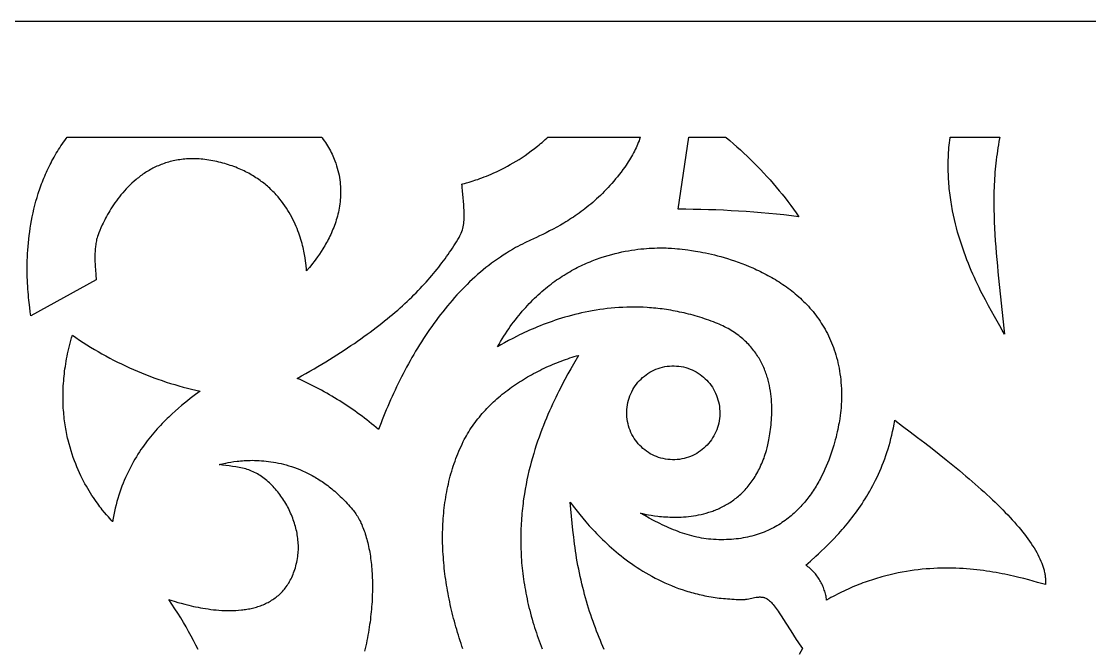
# Model space of a CAD drawing. Extents: x 1226 to 2426, y 1346 to 1566.
# Drawn here: x 2084.9 to 2269.7, y 1457.1 to 1565.5 of the extents above; entities that cross this region are included whole.
import ezdxf

# ---------------------------------------------------------------- set-up
doc = ezdxf.new("R2010")
doc.units = 0
doc.header["$MEASUREMENT"] = 0
doc.layers.add('LAYER_1', color=18, linetype='CONTINUOUS')

msp = doc.modelspace()

# ---------------------------------------------------------------- linework, layer by layer
at = {"layer": 'LAYER_1'}
for points in [[(1226.2, 1345.54), (2426.2, 1345.54), (2426.2, 1565.54), (1226.2, 1565.54)], [(2136.92, 1545.38), (2137.12, 1545.11), (2137.31, 1544.84), (2137.49, 1544.57), (2137.68, 1544.3), (2137.85, 1544.02), (2138.02, 1543.74), (2138.18, 1543.46), (2138.34, 1543.17), (2138.49, 1542.88), (2138.63, 1542.59), (2138.77, 1542.3), (2138.9, 1542), (2139.02, 1541.7), (2139.14, 1541.4), (2139.29, 1540.99), (2139.42, 1540.57), (2139.54, 1540.16), (2139.65, 1539.75), (2139.75, 1539.35), (2139.84, 1538.94), (2139.91, 1538.54), (2139.97, 1538.15), (2140.02, 1537.75), (2140.06, 1537.36), (2140.09, 1536.97), (2140.11, 1536.58), (2140.12, 1536.2), (2140.12, 1535.82), (2140.11, 1535.44), (2140.09, 1535.07), (2140.06, 1534.7), (2140.03, 1534.33), (2139.98, 1533.97), (2139.93, 1533.61), (2139.87, 1533.25), (2139.8, 1532.9), (2139.73, 1532.55), (2139.65, 1532.21), (2139.56, 1531.87), (2139.47, 1531.53), (2139.37, 1531.2), (2139.26, 1530.87), (2139.15, 1530.54), (2139.04, 1530.22), (2138.92, 1529.91), (2138.79, 1529.6), (2138.66, 1529.29), (2138.53, 1528.99), (2138.4, 1528.69), (2138.26, 1528.4), (2138.11, 1528.11), (2137.97, 1527.82), (2137.82, 1527.55), (2137.67, 1527.27), (2137.52, 1527), (2137.37, 1526.74), (2137.22, 1526.48), (2137.06, 1526.23), (2136.75, 1525.74), (2136.44, 1525.27), (2136.13, 1524.83), (2135.83, 1524.41), (2135.53, 1524.01), (2135.24, 1523.64), (2134.97, 1523.29), (2134.71, 1522.96), (2134.24, 1522.39), (2134.21, 1522.7), (2134.15, 1523.3), (2134.11, 1523.7), (2134.05, 1524.15), (2133.97, 1524.66), (2133.88, 1525.21), (2133.82, 1525.51), (2133.76, 1525.81), (2133.69, 1526.13), (2133.61, 1526.45), (2133.53, 1526.79), (2133.44, 1527.13), (2133.34, 1527.48), (2133.24, 1527.83), (2133.12, 1528.2), (2133, 1528.57), (2132.87, 1528.94), (2132.73, 1529.32), (2132.58, 1529.7), (2132.42, 1530.09), (2132.25, 1530.48), (2132.07, 1530.87), (2131.87, 1531.27), (2131.67, 1531.66), (2131.46, 1532.06), (2131.23, 1532.46), (2130.99, 1532.85), (2130.74, 1533.25), (2130.47, 1533.64), (2130.2, 1534.03), (2129.9, 1534.42), (2129.6, 1534.81), (2129.28, 1535.19), (2129.11, 1535.38), (2128.94, 1535.57), (2128.77, 1535.75), (2128.59, 1535.94), (2128.41, 1536.12), (2128.23, 1536.31), (2128.04, 1536.49), (2127.85, 1536.67), (2127.65, 1536.84), (2127.45, 1537.02), (2127.25, 1537.19), (2127.04, 1537.37), (2126.83, 1537.54), (2126.61, 1537.71), (2126.39, 1537.87), (2126.17, 1538.04), (2125.94, 1538.2), (2125.71, 1538.36), (2125.47, 1538.51), (2125.23, 1538.67), (2124.98, 1538.82), (2124.73, 1538.97), (2124.47, 1539.12), (2124.21, 1539.26), (2123.95, 1539.4), (2123.68, 1539.54), (2123.4, 1539.67), (2123.12, 1539.81), (2122.84, 1539.93), (2122.55, 1540.06), (2122.26, 1540.18), (2121.96, 1540.3), (2121.65, 1540.42), (2121.35, 1540.53), (2121.03, 1540.64), (2120.71, 1540.74), (2120.39, 1540.85), (2120.06, 1540.94), (2119.73, 1541.04), (2119.39, 1541.13), (2119.04, 1541.21), (2118.69, 1541.29), (2118.34, 1541.37), (2117.99, 1541.44), (2117.64, 1541.5), (2117.3, 1541.56), (2116.96, 1541.61), (2116.62, 1541.65), (2116.29, 1541.69), (2115.96, 1541.72), (2115.63, 1541.74), (2115.31, 1541.76), (2114.99, 1541.77), (2114.68, 1541.78), (2114.36, 1541.78), (2114.06, 1541.77), (2113.75, 1541.76), (2113.45, 1541.74), (2113.15, 1541.72), (2112.86, 1541.69), (2112.56, 1541.66), (2112.28, 1541.62), (2111.99, 1541.57), (2111.71, 1541.53), (2111.43, 1541.47), (2111.16, 1541.41), (2110.88, 1541.35), (2110.62, 1541.28), (2110.35, 1541.21), (2110.09, 1541.13), (2109.83, 1541.05), (2109.57, 1540.96), (2109.32, 1540.87), (2109.07, 1540.78), (2108.83, 1540.68), (2108.58, 1540.58), (2108.34, 1540.48), (2108.11, 1540.37), (2107.87, 1540.25), (2107.64, 1540.14), (2107.42, 1540.02), (2107.19, 1539.9), (2106.97, 1539.77), (2106.75, 1539.64), (2106.54, 1539.51), (2106.33, 1539.38), (2106.12, 1539.24), (2105.91, 1539.1), (2105.71, 1538.96), (2105.51, 1538.81), (2105.31, 1538.66), (2105.12, 1538.51), (2104.93, 1538.36), (2104.74, 1538.21), (2104.37, 1537.9), (2104.01, 1537.58), (2103.67, 1537.25), (2103.33, 1536.92), (2103.01, 1536.58), (2102.7, 1536.24), (2102.4, 1535.9), (2102.11, 1535.55), (2101.83, 1535.2), (2101.56, 1534.85), (2101.31, 1534.51), (2101.06, 1534.16), (2100.82, 1533.81), (2100.6, 1533.47), (2100.38, 1533.13), (2100.17, 1532.79), (2099.98, 1532.46), (2099.79, 1532.14), (2099.61, 1531.82), (2099.45, 1531.5), (2099.29, 1531.2), (2099.14, 1530.9), (2099, 1530.62), (2098.87, 1530.34), (2098.64, 1529.83), (2098.44, 1529.36), (2098.27, 1528.95), (2098.14, 1528.6), (2098.05, 1528.33), (2097.98, 1528.13), (2097.95, 1528.01), (2097.9, 1527.79), (2097.85, 1527.57), (2097.81, 1527.35), (2097.77, 1527.13), (2097.73, 1526.91), (2097.7, 1526.69), (2097.68, 1526.47), (2097.66, 1526.24), (2097.64, 1526.02), (2097.63, 1525.79), (2097.61, 1525.35), (2097.6, 1524.89), (2097.6, 1524.44), (2097.61, 1523.99), (2097.63, 1523.54), (2097.66, 1523.08), (2097.68, 1522.63), (2097.75, 1521.73), (2097.81, 1520.83), (2086.53, 1514.6), (2086.42, 1515.31), (2086.31, 1516.08), (2086.21, 1516.91), (2086.16, 1517.35), (2086.12, 1517.8), (2086.08, 1518.27), (2086.04, 1518.75), (2086, 1519.24), (2085.97, 1519.75), (2085.94, 1520.26), (2085.92, 1520.79), (2085.9, 1521.33), (2085.89, 1521.88), (2085.88, 1522.44), (2085.88, 1523.01), (2085.89, 1523.59), (2085.9, 1524.18), (2085.92, 1524.78), (2085.95, 1525.38), (2085.99, 1525.99), (2086.04, 1526.61), (2086.09, 1527.24), (2086.15, 1527.87), (2086.23, 1528.51), (2086.31, 1529.15), (2086.41, 1529.8), (2086.51, 1530.45), (2086.63, 1531.11), (2086.76, 1531.76), (2086.9, 1532.43), (2087.05, 1533.09), (2087.22, 1533.76), (2087.39, 1534.42), (2087.59, 1535.09), (2087.79, 1535.76), (2087.9, 1536.1), (2088.02, 1536.43), (2088.13, 1536.77), (2088.25, 1537.1), (2088.37, 1537.44), (2088.5, 1537.77), (2088.63, 1538.11), (2088.77, 1538.44), (2088.91, 1538.77), (2089.05, 1539.11), (2089.2, 1539.44), (2089.35, 1539.77), (2089.51, 1540.1), (2089.67, 1540.43), (2089.83, 1540.76), (2090, 1541.09), (2090.17, 1541.42), (2090.35, 1541.75), (2090.53, 1542.07), (2090.72, 1542.4), (2090.91, 1542.72), (2091.11, 1543.04), (2091.31, 1543.37), (2091.51, 1543.69), (2091.72, 1544.01), (2091.94, 1544.32), (2092.16, 1544.64), (2092.38, 1544.96), (2092.61, 1545.27), (2092.81, 1545.54), (2136.79, 1545.54)], [(2191.97, 1545.45), (2191.86, 1545.16), (2191.75, 1544.87), (2191.63, 1544.57), (2191.51, 1544.27), (2191.38, 1543.98), (2191.24, 1543.68), (2191.1, 1543.38), (2190.95, 1543.08), (2190.79, 1542.78), (2190.63, 1542.48), (2190.46, 1542.18), (2190.28, 1541.87), (2190.1, 1541.57), (2189.9, 1541.26), (2189.71, 1540.96), (2189.5, 1540.65), (2189.29, 1540.35), (2188.97, 1539.92), (2188.66, 1539.49), (2188.34, 1539.08), (2188.02, 1538.68), (2187.7, 1538.28), (2187.38, 1537.9), (2187.05, 1537.52), (2186.73, 1537.16), (2186.4, 1536.8), (2186.07, 1536.45), (2185.74, 1536.11), (2185.41, 1535.78), (2185.07, 1535.45), (2184.74, 1535.14), (2184.41, 1534.83), (2184.07, 1534.53), (2183.74, 1534.24), (2183.4, 1533.95), (2183.07, 1533.68), (2182.73, 1533.41), (2182.4, 1533.14), (2182.06, 1532.89), (2181.73, 1532.64), (2181.39, 1532.39), (2181.06, 1532.16), (2180.73, 1531.93), (2180.4, 1531.7), (2180.07, 1531.49), (2179.74, 1531.27), (2179.42, 1531.07), (2179.09, 1530.87), (2178.77, 1530.67), (2178.14, 1530.3), (2177.51, 1529.94), (2176.89, 1529.61), (2176.29, 1529.29), (2175.69, 1528.99), (2175.12, 1528.7), (2174.55, 1528.43), (2174.01, 1528.17), (2172.97, 1527.68), (2172.02, 1527.24), (2171.58, 1527.02), (2171.16, 1526.82), (2170.76, 1526.61), (2170.39, 1526.42), (2169.86, 1526.11), (2169.32, 1525.79), (2168.8, 1525.47), (2168.27, 1525.13), (2167.76, 1524.79), (2167.25, 1524.44), (2166.74, 1524.08), (2166.24, 1523.71), (2165.75, 1523.33), (2165.26, 1522.95), (2164.78, 1522.55), (2164.3, 1522.15), (2163.83, 1521.74), (2163.36, 1521.33), (2162.9, 1520.9), (2162.44, 1520.47), (2161.99, 1520.04), (2161.55, 1519.59), (2161.11, 1519.14), (2160.68, 1518.69), (2160.25, 1518.22), (2159.83, 1517.76), (2159.41, 1517.28), (2158.99, 1516.8), (2158.59, 1516.32), (2158.19, 1515.83), (2157.79, 1515.33), (2157.4, 1514.83), (2157.01, 1514.32), (2156.63, 1513.81), (2156.25, 1513.3), (2155.88, 1512.78), (2155.52, 1512.26), (2155.16, 1511.73), (2154.8, 1511.2), (2154.45, 1510.67), (2154.11, 1510.13), (2153.77, 1509.59), (2153.43, 1509.04), (2153.1, 1508.5), (2152.78, 1507.95), (2152.46, 1507.4), (2152.15, 1506.84), (2151.84, 1506.29), (2151.53, 1505.73), (2151.23, 1505.17), (2150.94, 1504.6), (2150.65, 1504.04), (2150.36, 1503.48), (2150.08, 1502.91), (2149.81, 1502.34), (2149.54, 1501.78), (2149.27, 1501.21), (2149.01, 1500.64), (2148.76, 1500.07), (2148.51, 1499.5), (2148.26, 1498.93), (2148.02, 1498.37), (2147.79, 1497.8), (2147.55, 1497.23), (2147.33, 1496.66), (2147.11, 1496.1), (2146.89, 1495.53), (2146.68, 1494.97), (2146.28, 1495.3), (2145.88, 1495.64), (2145.47, 1495.96), (2145.07, 1496.29), (2144.66, 1496.61), (2144.24, 1496.93), (2143.83, 1497.24), (2143.41, 1497.55), (2142.99, 1497.85), (2142.56, 1498.16), (2142.14, 1498.46), (2141.71, 1498.75), (2141.27, 1499.04), (2140.84, 1499.33), (2140.4, 1499.61), (2139.96, 1499.89), (2139.52, 1500.17), (2139.07, 1500.44), (2138.62, 1500.71), (2138.18, 1500.97), (2137.72, 1501.23), (2137.27, 1501.48), (2136.81, 1501.74), (2136.35, 1501.98), (2135.89, 1502.23), (2135.43, 1502.46), (2134.97, 1502.7), (2134.5, 1502.93), (2134.03, 1503.15), (2133.56, 1503.37), (2133.09, 1503.59), (2132.62, 1503.8), (2133.36, 1504.22), (2134.09, 1504.63), (2134.8, 1505.04), (2135.51, 1505.45), (2136.2, 1505.86), (2136.88, 1506.27), (2137.55, 1506.67), (2138.2, 1507.08), (2138.85, 1507.48), (2139.48, 1507.88), (2140.11, 1508.28), (2140.72, 1508.68), (2141.32, 1509.07), (2141.91, 1509.47), (2142.49, 1509.86), (2143.06, 1510.25), (2143.61, 1510.64), (2144.16, 1511.03), (2144.7, 1511.42), (2145.23, 1511.81), (2145.75, 1512.19), (2146.25, 1512.58), (2146.75, 1512.96), (2147.24, 1513.35), (2147.72, 1513.73), (2148.19, 1514.11), (2148.65, 1514.49), (2149.11, 1514.87), (2149.55, 1515.24), (2149.99, 1515.62), (2150.41, 1516), (2150.83, 1516.37), (2151.24, 1516.75), (2151.64, 1517.12), (2152.04, 1517.49), (2152.43, 1517.87), (2152.8, 1518.24), (2153.18, 1518.61), (2153.54, 1518.98), (2153.9, 1519.35), (2154.24, 1519.72), (2154.59, 1520.09), (2154.92, 1520.46), (2155.25, 1520.83), (2155.57, 1521.2), (2155.89, 1521.57), (2156.2, 1521.93), (2156.5, 1522.3), (2156.8, 1522.67), (2157.09, 1523.04), (2157.37, 1523.4), (2157.65, 1523.77), (2157.93, 1524.14), (2158.2, 1524.5), (2158.46, 1524.87), (2158.72, 1525.24), (2158.97, 1525.6), (2159.22, 1525.97), (2159.46, 1526.34), (2159.7, 1526.71), (2159.94, 1527.07), (2160.17, 1527.44), (2160.39, 1527.81), (2160.62, 1528.18), (2160.69, 1528.3), (2160.76, 1528.43), (2160.82, 1528.55), (2160.88, 1528.68), (2160.94, 1528.81), (2161, 1528.94), (2161.09, 1529.2), (2161.18, 1529.47), (2161.26, 1529.74), (2161.32, 1530.02), (2161.37, 1530.3), (2161.42, 1530.58), (2161.45, 1530.86), (2161.48, 1531.15), (2161.49, 1531.44), (2161.5, 1531.73), (2161.51, 1532.03), (2161.5, 1532.32), (2161.49, 1532.62), (2161.48, 1532.92), (2161.46, 1533.22), (2161.42, 1533.82), (2161.36, 1534.43), (2161.3, 1535.03), (2161.19, 1536.23), (2161.14, 1536.82), (2161.13, 1537.11), (2161.11, 1537.4), (2161.28, 1537.44), (2161.55, 1537.52), (2161.91, 1537.62), (2162.37, 1537.75), (2162.9, 1537.91), (2163.52, 1538.11), (2163.85, 1538.22), (2164.2, 1538.35), (2164.57, 1538.48), (2164.95, 1538.63), (2165.35, 1538.78), (2165.76, 1538.95), (2166.19, 1539.13), (2166.63, 1539.33), (2167.08, 1539.53), (2167.54, 1539.75), (2168.01, 1539.98), (2168.49, 1540.23), (2168.98, 1540.49), (2169.48, 1540.77), (2169.98, 1541.06), (2170.49, 1541.36), (2171.01, 1541.68), (2171.53, 1542.02), (2172.05, 1542.37), (2172.58, 1542.74), (2173.11, 1543.13), (2173.65, 1543.53), (2174.18, 1543.95), (2174.45, 1544.17), (2174.72, 1544.4), (2174.98, 1544.62), (2175.25, 1544.85), (2175.52, 1545.09), (2175.78, 1545.33), (2176, 1545.54), (2192, 1545.54)], [(2206.85, 1545.43), (2207.47, 1544.91), (2208.08, 1544.38), (2208.69, 1543.85), (2209.29, 1543.3), (2209.89, 1542.75), (2210.48, 1542.2), (2211.06, 1541.63), (2211.64, 1541.06), (2212.21, 1540.48), (2212.77, 1539.9), (2213.33, 1539.31), (2213.87, 1538.71), (2214.42, 1538.11), (2214.95, 1537.5), (2215.48, 1536.88), (2216, 1536.26), (2216.51, 1535.63), (2217.02, 1535), (2217.51, 1534.36), (2218, 1533.72), (2218.48, 1533.07), (2218.96, 1532.42), (2219.42, 1531.76), (2218.12, 1531.91), (2216.82, 1532.06), (2215.52, 1532.2), (2214.22, 1532.32), (2212.91, 1532.44), (2211.61, 1532.55), (2210.3, 1532.64), (2208.99, 1532.73), (2207.68, 1532.8), (2206.38, 1532.87), (2205.07, 1532.92), (2203.76, 1532.97), (2202.45, 1533), (2201.14, 1533.03), (2199.83, 1533.04), (2198.52, 1533.05), (2200.39, 1545.54), (2206.72, 1545.54)], [(2254.14, 1545.26), (2254.04, 1544.74), (2253.95, 1544.21), (2253.86, 1543.68), (2253.77, 1543.15), (2253.7, 1542.62), (2253.63, 1542.09), (2253.56, 1541.56), (2253.5, 1541.03), (2253.44, 1540.5), (2253.4, 1539.97), (2253.35, 1539.44), (2253.31, 1538.9), (2253.28, 1538.37), (2253.25, 1537.83), (2253.22, 1537.3), (2253.2, 1536.76), (2253.18, 1536.23), (2253.17, 1535.69), (2253.16, 1535.15), (2253.15, 1534.62), (2253.15, 1534.08), (2253.16, 1533.54), (2253.16, 1533), (2253.19, 1531.92), (2253.22, 1530.85), (2253.27, 1529.77), (2253.33, 1528.69), (2253.4, 1527.61), (2253.48, 1526.53), (2253.57, 1525.44), (2253.66, 1524.36), (2253.76, 1523.28), (2253.87, 1522.2), (2253.98, 1521.12), (2254.09, 1520.04), (2254.32, 1517.88), (2254.55, 1515.73), (2254.78, 1513.58), (2254.89, 1512.51), (2255, 1511.44), (2254.61, 1512.13), (2254.18, 1512.87), (2253.25, 1514.51), (2252.74, 1515.41), (2252.22, 1516.36), (2251.69, 1517.36), (2251.42, 1517.88), (2251.14, 1518.41), (2250.87, 1518.95), (2250.6, 1519.51), (2250.33, 1520.07), (2250.06, 1520.65), (2249.79, 1521.24), (2249.52, 1521.83), (2249.25, 1522.44), (2248.99, 1523.06), (2248.74, 1523.69), (2248.48, 1524.33), (2248.23, 1524.98), (2247.99, 1525.64), (2247.76, 1526.32), (2247.53, 1527), (2247.31, 1527.69), (2247.09, 1528.39), (2246.89, 1529.09), (2246.69, 1529.81), (2246.51, 1530.54), (2246.33, 1531.27), (2246.17, 1532.02), (2246.02, 1532.77), (2245.94, 1533.15), (2245.88, 1533.53), (2245.81, 1533.92), (2245.75, 1534.3), (2245.69, 1534.69), (2245.63, 1535.08), (2245.58, 1535.47), (2245.53, 1535.87), (2245.49, 1536.26), (2245.45, 1536.66), (2245.41, 1537.06), (2245.38, 1537.46), (2245.35, 1537.86), (2245.32, 1538.27), (2245.3, 1538.68), (2245.28, 1539.09), (2245.27, 1539.5), (2245.26, 1539.91), (2245.26, 1540.32), (2245.26, 1540.74), (2245.26, 1541.16), (2245.27, 1541.58), (2245.29, 1542), (2245.3, 1542.42), (2245.33, 1542.84), (2245.36, 1543.27), (2245.39, 1543.7), (2245.43, 1544.13), (2245.47, 1544.56), (2245.52, 1544.99), (2245.57, 1545.42), (2245.59, 1545.54), (2254.2, 1545.54)], [(2195.69, 1526.36), (2196.07, 1526.35), (2196.43, 1526.35), (2196.77, 1526.33), (2197.09, 1526.32), (2197.4, 1526.3), (2197.94, 1526.26), (2198.4, 1526.22), (2198.76, 1526.18), (2199.19, 1526.13), (2199.73, 1526.08), (2200.21, 1526.02), (2200.81, 1525.93), (2201.53, 1525.82), (2201.93, 1525.75), (2202.35, 1525.67), (2202.8, 1525.58), (2203.27, 1525.49), (2203.76, 1525.38), (2204.27, 1525.26), (2204.8, 1525.14), (2205.34, 1525), (2205.9, 1524.85), (2206.48, 1524.68), (2207.07, 1524.51), (2207.67, 1524.32), (2208.28, 1524.12), (2208.91, 1523.9), (2209.53, 1523.67), (2210.17, 1523.43), (2210.81, 1523.17), (2211.46, 1522.89), (2211.78, 1522.75), (2212.11, 1522.6), (2212.43, 1522.45), (2212.76, 1522.29), (2213.09, 1522.13), (2213.41, 1521.96), (2213.74, 1521.79), (2214.06, 1521.62), (2214.39, 1521.44), (2214.71, 1521.26), (2215.03, 1521.07), (2215.36, 1520.88), (2215.68, 1520.68), (2216, 1520.48), (2216.31, 1520.27), (2216.63, 1520.06), (2216.94, 1519.84), (2217.26, 1519.62), (2217.57, 1519.4), (2217.88, 1519.16), (2218.18, 1518.93), (2218.48, 1518.69), (2218.78, 1518.44), (2219.08, 1518.19), (2219.38, 1517.93), (2219.67, 1517.66), (2219.95, 1517.4), (2220.24, 1517.12), (2220.52, 1516.84), (2220.79, 1516.55), (2221.07, 1516.26), (2221.33, 1515.97), (2221.6, 1515.66), (2221.86, 1515.35), (2222.11, 1515.04), (2222.36, 1514.72), (2222.6, 1514.39), (2222.84, 1514.06), (2223.08, 1513.72), (2223.3, 1513.37), (2223.53, 1513.02), (2223.74, 1512.66), (2223.95, 1512.3), (2224.16, 1511.93), (2224.36, 1511.55), (2224.55, 1511.17), (2224.73, 1510.78), (2224.91, 1510.38), (2225.08, 1509.97), (2225.25, 1509.56), (2225.4, 1509.15), (2225.55, 1508.72), (2225.69, 1508.29), (2225.83, 1507.85), (2225.95, 1507.41), (2226.07, 1506.95), (2226.18, 1506.49), (2226.28, 1506.03), (2226.37, 1505.55), (2226.46, 1505.07), (2226.53, 1504.58), (2226.6, 1504.09), (2226.66, 1503.58), (2226.7, 1503.07), (2226.74, 1502.55), (2226.77, 1502.02), (2226.79, 1501.49), (2226.8, 1500.95), (2226.79, 1500.4), (2226.78, 1499.84), (2226.76, 1499.27), (2226.72, 1498.7), (2226.68, 1498.26), (2226.64, 1497.86), (2226.57, 1497.37), (2226.48, 1496.78), (2226.37, 1496.1), (2226.3, 1495.74), (2226.23, 1495.35), (2226.14, 1494.95), (2226.05, 1494.53), (2225.95, 1494.1), (2225.84, 1493.65), (2225.72, 1493.19), (2225.59, 1492.71), (2225.45, 1492.23), (2225.3, 1491.74), (2225.14, 1491.23), (2224.97, 1490.72), (2224.78, 1490.2), (2224.58, 1489.68), (2224.38, 1489.15), (2224.16, 1488.62), (2223.92, 1488.09), (2223.67, 1487.55), (2223.41, 1487.02), (2223.13, 1486.48), (2222.99, 1486.21), (2222.84, 1485.95), (2222.69, 1485.68), (2222.54, 1485.42), (2222.38, 1485.15), (2222.22, 1484.89), (2222.05, 1484.63), (2221.88, 1484.37), (2221.71, 1484.11), (2221.53, 1483.85), (2221.35, 1483.59), (2221.16, 1483.34), (2220.97, 1483.09), (2220.77, 1482.84), (2220.58, 1482.59), (2220.37, 1482.34), (2220.16, 1482.1), (2219.95, 1481.86), (2219.73, 1481.62), (2219.51, 1481.39), (2219.29, 1481.16), (2219.06, 1480.93), (2218.82, 1480.71), (2218.58, 1480.48), (2218.34, 1480.27), (2218.09, 1480.05), (2217.83, 1479.84), (2217.58, 1479.63), (2217.31, 1479.43), (2217.04, 1479.23), (2216.77, 1479.04), (2216.49, 1478.85), (2216.21, 1478.67), (2215.92, 1478.49), (2215.62, 1478.31), (2215.32, 1478.14), (2215.02, 1477.98), (2214.71, 1477.82), (2214.39, 1477.66), (2214.07, 1477.51), (2213.74, 1477.37), (2213.41, 1477.23), (2213.07, 1477.1), (2212.73, 1476.98), (2212.38, 1476.86), (2212.03, 1476.74), (2211.67, 1476.64), (2211.3, 1476.54), (2210.93, 1476.44), (2210.55, 1476.36), (2210.17, 1476.28), (2209.78, 1476.21), (2209.38, 1476.14), (2208.98, 1476.08), (2208.57, 1476.03), (2208.16, 1475.99), (2207.74, 1475.96), (2207.31, 1475.93), (2206.88, 1475.91), (2206.44, 1475.9), (2205.99, 1475.9), (2205.54, 1475.9), (2205.08, 1475.92), (2204.62, 1475.94), (2204.2, 1475.97), (2203.79, 1476.01), (2203.37, 1476.06), (2202.96, 1476.12), (2202.55, 1476.19), (2202.14, 1476.27), (2201.73, 1476.35), (2201.32, 1476.45), (2200.91, 1476.55), (2200.51, 1476.66), (2200.1, 1476.78), (2199.7, 1476.9), (2199.3, 1477.04), (2198.9, 1477.17), (2198.5, 1477.32), (2198.1, 1477.47), (2197.71, 1477.63), (2197.32, 1477.79), (2196.93, 1477.96), (2196.54, 1478.13), (2196.15, 1478.31), (2195.76, 1478.49), (2195.38, 1478.68), (2195, 1478.86), (2194.62, 1479.06), (2194.24, 1479.25), (2193.5, 1479.65), (2192.76, 1480.06), (2192.03, 1480.48), (2192.34, 1480.41), (2192.97, 1480.28), (2193.39, 1480.2), (2193.87, 1480.12), (2194.41, 1480.04), (2195.01, 1479.97), (2195.32, 1479.93), (2195.65, 1479.9), (2195.99, 1479.87), (2196.35, 1479.85), (2196.71, 1479.83), (2197.08, 1479.81), (2197.46, 1479.8), (2197.85, 1479.8), (2198.24, 1479.8), (2198.65, 1479.81), (2199.06, 1479.82), (2199.47, 1479.85), (2199.89, 1479.88), (2200.32, 1479.92), (2200.75, 1479.97), (2201.18, 1480.03), (2201.62, 1480.11), (2202.06, 1480.19), (2202.5, 1480.28), (2202.94, 1480.39), (2203.39, 1480.51), (2203.83, 1480.64), (2204.27, 1480.79), (2204.5, 1480.86), (2204.72, 1480.95), (2204.94, 1481.03), (2205.16, 1481.12), (2205.38, 1481.21), (2205.6, 1481.31), (2205.81, 1481.41), (2206.03, 1481.52), (2206.25, 1481.62), (2206.46, 1481.74), (2206.68, 1481.85), (2206.89, 1481.97), (2207.1, 1482.1), (2207.32, 1482.23), (2207.53, 1482.36), (2207.73, 1482.5), (2207.94, 1482.65), (2208.15, 1482.79), (2208.35, 1482.95), (2208.55, 1483.1), (2208.75, 1483.27), (2208.95, 1483.43), (2209.15, 1483.6), (2209.35, 1483.78), (2209.54, 1483.96), (2209.73, 1484.15), (2209.92, 1484.34), (2210.11, 1484.54), (2210.29, 1484.74), (2210.47, 1484.95), (2210.65, 1485.17), (2210.83, 1485.39), (2211, 1485.61), (2211.17, 1485.84), (2211.34, 1486.08), (2211.51, 1486.32), (2211.67, 1486.57), (2211.83, 1486.82), (2211.99, 1487.08), (2212.14, 1487.35), (2212.29, 1487.62), (2212.44, 1487.9), (2212.58, 1488.18), (2212.73, 1488.47), (2212.86, 1488.77), (2213, 1489.07), (2213.13, 1489.38), (2213.25, 1489.7), (2213.38, 1490.02), (2213.49, 1490.35), (2213.6, 1490.68), (2213.69, 1490.97), (2213.79, 1491.34), (2213.91, 1491.79), (2214.03, 1492.31), (2214.16, 1492.89), (2214.22, 1493.2), (2214.28, 1493.53), (2214.35, 1493.87), (2214.4, 1494.22), (2214.46, 1494.59), (2214.51, 1494.97), (2214.56, 1495.36), (2214.6, 1495.76), (2214.64, 1496.16), (2214.67, 1496.58), (2214.7, 1497.01), (2214.72, 1497.44), (2214.73, 1497.88), (2214.74, 1498.33), (2214.73, 1498.79), (2214.72, 1499.25), (2214.69, 1499.71), (2214.66, 1500.18), (2214.62, 1500.65), (2214.56, 1501.13), (2214.49, 1501.6), (2214.41, 1502.08), (2214.32, 1502.56), (2214.21, 1503.04), (2214.15, 1503.28), (2214.09, 1503.52), (2214.02, 1503.76), (2213.95, 1504), (2213.87, 1504.24), (2213.8, 1504.48), (2213.71, 1504.71), (2213.63, 1504.95), (2213.54, 1505.19), (2213.44, 1505.42), (2213.34, 1505.66), (2213.24, 1505.89), (2213.13, 1506.12), (2213.02, 1506.36), (2212.9, 1506.59), (2212.78, 1506.81), (2212.65, 1507.04), (2212.52, 1507.27), (2212.38, 1507.49), (2212.24, 1507.72), (2212.09, 1507.94), (2211.94, 1508.16), (2211.78, 1508.38), (2211.62, 1508.59), (2211.46, 1508.81), (2211.28, 1509.02), (2211.1, 1509.23), (2210.92, 1509.44), (2210.73, 1509.64), (2210.53, 1509.85), (2210.33, 1510.05), (2210.13, 1510.25), (2209.91, 1510.44), (2209.69, 1510.63), (2209.47, 1510.82), (2209.24, 1511.01), (2209, 1511.2), (2208.76, 1511.38), (2208.51, 1511.56), (2208.25, 1511.73), (2207.99, 1511.9), (2207.72, 1512.07), (2207.44, 1512.24), (2207.16, 1512.4), (2206.87, 1512.56), (2206.57, 1512.71), (2206.27, 1512.86), (2205.96, 1513.01), (2205.64, 1513.15), (2205.32, 1513.29), (2204.99, 1513.43), (2204.65, 1513.56), (2204.25, 1513.71), (2203.85, 1513.85), (2203.45, 1513.99), (2203.06, 1514.12), (2202.66, 1514.25), (2202.27, 1514.37), (2201.88, 1514.49), (2201.49, 1514.61), (2201.1, 1514.72), (2200.71, 1514.82), (2200.32, 1514.92), (2199.93, 1515.02), (2199.55, 1515.11), (2199.16, 1515.2), (2198.78, 1515.28), (2198.4, 1515.36), (2198.02, 1515.44), (2197.64, 1515.51), (2197.26, 1515.57), (2196.88, 1515.64), (2196.51, 1515.69), (2196.13, 1515.75), (2195.76, 1515.8), (2195.39, 1515.85), (2195.02, 1515.89), (2194.65, 1515.93), (2194.28, 1515.96), (2193.91, 1515.99), (2193.55, 1516.02), (2193.19, 1516.05), (2192.46, 1516.09), (2191.75, 1516.11), (2191.04, 1516.12), (2190.33, 1516.12), (2189.64, 1516.11), (2188.95, 1516.08), (2188.26, 1516.05), (2187.59, 1516), (2186.92, 1515.94), (2186.25, 1515.87), (2185.6, 1515.79), (2184.95, 1515.7), (2184.31, 1515.6), (2183.67, 1515.49), (2183.05, 1515.38), (2182.43, 1515.25), (2181.82, 1515.12), (2181.22, 1514.98), (2180.62, 1514.84), (2180.04, 1514.69), (2179.46, 1514.53), (2178.89, 1514.37), (2178.33, 1514.2), (2177.78, 1514.02), (2177.24, 1513.85), (2176.7, 1513.66), (2176.18, 1513.48), (2175.67, 1513.29), (2175.16, 1513.1), (2174.67, 1512.9), (2174.18, 1512.71), (2173.71, 1512.51), (2173.24, 1512.31), (2172.79, 1512.11), (2172.34, 1511.91), (2171.91, 1511.71), (2171.49, 1511.51), (2171.07, 1511.31), (2170.67, 1511.11), (2169.9, 1510.72), (2169.17, 1510.33), (2168.49, 1509.96), (2167.86, 1509.61), (2167.28, 1509.27), (2167.54, 1509.74), (2167.81, 1510.19), (2168.08, 1510.64), (2168.36, 1511.08), (2168.64, 1511.51), (2168.92, 1511.94), (2169.2, 1512.35), (2169.48, 1512.76), (2169.77, 1513.16), (2170.06, 1513.55), (2170.35, 1513.93), (2170.65, 1514.31), (2170.94, 1514.68), (2171.24, 1515.04), (2171.54, 1515.4), (2171.84, 1515.74), (2172.14, 1516.08), (2172.45, 1516.41), (2172.76, 1516.74), (2173.07, 1517.06), (2173.38, 1517.37), (2173.69, 1517.67), (2174, 1517.97), (2174.31, 1518.26), (2174.63, 1518.55), (2174.94, 1518.83), (2175.26, 1519.1), (2175.58, 1519.36), (2175.9, 1519.62), (2176.22, 1519.87), (2176.54, 1520.12), (2176.86, 1520.36), (2177.18, 1520.59), (2177.5, 1520.82), (2177.83, 1521.04), (2178.15, 1521.26), (2178.47, 1521.47), (2178.8, 1521.67), (2179.12, 1521.87), (2179.44, 1522.07), (2179.77, 1522.25), (2180.09, 1522.44), (2180.41, 1522.61), (2180.74, 1522.79), (2181.06, 1522.95), (2181.38, 1523.12), (2181.7, 1523.27), (2182.02, 1523.42), (2182.34, 1523.57), (2182.66, 1523.71), (2182.98, 1523.85), (2183.3, 1523.98), (2183.62, 1524.11), (2183.93, 1524.24), (2184.25, 1524.36), (2184.56, 1524.47), (2184.87, 1524.58), (2185.19, 1524.69), (2185.8, 1524.89), (2186.42, 1525.07), (2187.02, 1525.24), (2187.62, 1525.4), (2188.21, 1525.54), (2188.79, 1525.67), (2189.36, 1525.78), (2189.92, 1525.88), (2190.48, 1525.97), (2191.02, 1526.05), (2191.55, 1526.12), (2192.06, 1526.18), (2192.57, 1526.23), (2193.06, 1526.27), (2193.53, 1526.3), (2194, 1526.33), (2194.44, 1526.34), (2194.87, 1526.35), (2195.29, 1526.36)], [(2094.32, 1510.85), (2094.94, 1510.43), (2095.58, 1510.01), (2096.22, 1509.6), (2096.86, 1509.2), (2097.51, 1508.81), (2098.16, 1508.43), (2098.82, 1508.05), (2099.49, 1507.68), (2100.16, 1507.32), (2100.83, 1506.97), (2101.51, 1506.63), (2102.19, 1506.29), (2102.88, 1505.96), (2103.57, 1505.64), (2104.27, 1505.33), (2104.97, 1505.03), (2105.67, 1504.74), (2106.37, 1504.46), (2107.08, 1504.18), (2107.8, 1503.91), (2108.51, 1503.66), (2109.23, 1503.41), (2109.95, 1503.17), (2110.67, 1502.94), (2111.4, 1502.72), (2112.13, 1502.51), (2112.86, 1502.31), (2113.59, 1502.12), (2114.32, 1501.93), (2115.05, 1501.76), (2115.79, 1501.6), (2114.99, 1500.99), (2114.09, 1500.3), (2113.6, 1499.92), (2113.1, 1499.51), (2112.58, 1499.09), (2112.04, 1498.63), (2111.49, 1498.15), (2110.94, 1497.65), (2110.66, 1497.39), (2110.37, 1497.12), (2110.09, 1496.85), (2109.8, 1496.56), (2109.52, 1496.28), (2109.23, 1495.98), (2108.94, 1495.68), (2108.65, 1495.37), (2108.37, 1495.05), (2108.08, 1494.73), (2107.79, 1494.4), (2107.51, 1494.06), (2107.23, 1493.71), (2106.94, 1493.36), (2106.66, 1493), (2106.39, 1492.63), (2106.11, 1492.26), (2105.84, 1491.87), (2105.57, 1491.48), (2105.31, 1491.08), (2105.04, 1490.68), (2104.79, 1490.26), (2104.53, 1489.84), (2104.28, 1489.41), (2104.04, 1488.97), (2103.8, 1488.53), (2103.56, 1488.07), (2103.33, 1487.61), (2103.11, 1487.14), (2102.89, 1486.66), (2102.68, 1486.17), (2102.48, 1485.67), (2102.28, 1485.17), (2102.09, 1484.65), (2101.91, 1484.13), (2101.74, 1483.6), (2101.57, 1483.05), (2101.41, 1482.5), (2101.27, 1481.95), (2101.13, 1481.38), (2101, 1480.8), (2100.87, 1480.21), (2100.76, 1479.62), (2100.66, 1479.01), (2100.57, 1479.13), (2100.41, 1479.3), (2099.93, 1479.83), (2099.62, 1480.19), (2099.27, 1480.6), (2098.88, 1481.08), (2098.68, 1481.34), (2098.46, 1481.61), (2098.25, 1481.9), (2098.02, 1482.2), (2097.79, 1482.52), (2097.56, 1482.86), (2097.33, 1483.2), (2097.09, 1483.56), (2096.85, 1483.94), (2096.61, 1484.33), (2096.36, 1484.74), (2096.12, 1485.15), (2095.88, 1485.59), (2095.64, 1486.04), (2095.4, 1486.5), (2095.17, 1486.97), (2094.93, 1487.46), (2094.71, 1487.97), (2094.48, 1488.49), (2094.27, 1489.02), (2094.06, 1489.56), (2093.85, 1490.12), (2093.66, 1490.7), (2093.47, 1491.28), (2093.29, 1491.89), (2093.12, 1492.5), (2092.96, 1493.13), (2092.88, 1493.45), (2092.81, 1493.77), (2092.74, 1494.1), (2092.67, 1494.43), (2092.61, 1494.76), (2092.55, 1495.1), (2092.49, 1495.44), (2092.44, 1495.78), (2092.39, 1496.13), (2092.34, 1496.48), (2092.29, 1496.83), (2092.25, 1497.19), (2092.22, 1497.55), (2092.19, 1497.91), (2092.16, 1498.28), (2092.13, 1498.65), (2092.11, 1499.02), (2092.1, 1499.4), (2092.09, 1499.78), (2092.08, 1500.16), (2092.08, 1500.55), (2092.08, 1500.94), (2092.08, 1501.33), (2092.09, 1501.73), (2092.11, 1502.13), (2092.13, 1502.53), (2092.16, 1502.94), (2092.19, 1503.35), (2092.22, 1503.76), (2092.26, 1504.18), (2092.31, 1504.6), (2092.36, 1505.02), (2092.42, 1505.45), (2092.48, 1505.88), (2092.55, 1506.31), (2092.62, 1506.75), (2092.7, 1507.19), (2092.79, 1507.63), (2092.88, 1508.07), (2092.98, 1508.52), (2093.08, 1508.97), (2093.19, 1509.43), (2093.31, 1509.89), (2093.43, 1510.35), (2093.56, 1510.81), (2093.7, 1511.28)], [(2198.25, 1505.94), (2198.65, 1505.9), (2199.06, 1505.84), (2199.45, 1505.77), (2199.84, 1505.67), (2200.22, 1505.55), (2200.59, 1505.42), (2200.95, 1505.26), (2201.31, 1505.1), (2201.65, 1504.91), (2201.98, 1504.71), (2202.31, 1504.49), (2202.62, 1504.26), (2202.92, 1504.01), (2203.2, 1503.75), (2203.48, 1503.48), (2203.74, 1503.19), (2203.99, 1502.89), (2204.22, 1502.58), (2204.44, 1502.26), (2204.64, 1501.92), (2204.83, 1501.58), (2205, 1501.23), (2205.16, 1500.86), (2205.29, 1500.49), (2205.41, 1500.11), (2205.52, 1499.73), (2205.6, 1499.33), (2205.66, 1498.93), (2205.7, 1498.52), (2205.73, 1498.11), (2205.73, 1497.69), (2205.71, 1497.28), (2205.67, 1496.86), (2205.62, 1496.46), (2205.54, 1496.06), (2205.44, 1495.67), (2205.32, 1495.29), (2205.19, 1494.91), (2205.04, 1494.55), (2204.87, 1494.19), (2204.69, 1493.84), (2204.49, 1493.51), (2204.27, 1493.18), (2204.04, 1492.87), (2203.8, 1492.56), (2203.54, 1492.27), (2203.27, 1492), (2202.98, 1491.73), (2202.69, 1491.48), (2202.38, 1491.25), (2202.06, 1491.03), (2201.73, 1490.82), (2201.39, 1490.64), (2201.04, 1490.46), (2200.68, 1490.31), (2200.31, 1490.17), (2199.93, 1490.05), (2199.55, 1489.95), (2199.16, 1489.86), (2198.76, 1489.8), (2198.35, 1489.75), (2197.95, 1489.73), (2197.53, 1489.73), (2197.12, 1489.75), (2196.71, 1489.79), (2196.31, 1489.84), (2195.91, 1489.92), (2195.52, 1490.02), (2195.14, 1490.14), (2194.77, 1490.27), (2194.41, 1490.42), (2194.06, 1490.59), (2193.71, 1490.78), (2193.38, 1490.98), (2193.06, 1491.2), (2192.74, 1491.43), (2192.44, 1491.68), (2192.16, 1491.94), (2191.88, 1492.21), (2191.62, 1492.5), (2191.37, 1492.8), (2191.14, 1493.11), (2190.92, 1493.43), (2190.72, 1493.77), (2190.53, 1494.11), (2190.36, 1494.46), (2190.21, 1494.82), (2190.07, 1495.2), (2189.95, 1495.58), (2189.85, 1495.96), (2189.76, 1496.36), (2189.7, 1496.76), (2189.66, 1497.17), (2189.63, 1497.58), (2189.63, 1498), (2189.65, 1498.41), (2189.69, 1498.83), (2189.75, 1499.23), (2189.82, 1499.63), (2189.92, 1500.02), (2190.04, 1500.4), (2190.17, 1500.78), (2190.32, 1501.14), (2190.49, 1501.5), (2190.67, 1501.85), (2190.87, 1502.18), (2191.09, 1502.51), (2191.32, 1502.82), (2191.56, 1503.12), (2191.82, 1503.41), (2192.1, 1503.69), (2192.38, 1503.95), (2192.68, 1504.2), (2192.99, 1504.44), (2193.3, 1504.66), (2193.64, 1504.86), (2193.98, 1505.05), (2194.33, 1505.23), (2194.69, 1505.38), (2195.05, 1505.52), (2195.43, 1505.64), (2195.81, 1505.74), (2196.21, 1505.83), (2196.6, 1505.89), (2197.01, 1505.94), (2197.42, 1505.96), (2197.83, 1505.96)], [(2237.35, 1495.56), (2238.66, 1494.58), (2239.96, 1493.6), (2241.23, 1492.63), (2242.48, 1491.66), (2243.71, 1490.7), (2244.91, 1489.74), (2246.08, 1488.79), (2247.22, 1487.85), (2247.78, 1487.38), (2248.33, 1486.91), (2248.88, 1486.45), (2249.41, 1485.99), (2249.94, 1485.53), (2250.46, 1485.07), (2250.97, 1484.61), (2251.47, 1484.16), (2251.96, 1483.71), (2252.45, 1483.26), (2252.92, 1482.81), (2253.39, 1482.37), (2253.84, 1481.93), (2254.28, 1481.49), (2254.72, 1481.05), (2255.14, 1480.62), (2255.55, 1480.19), (2255.96, 1479.76), (2256.35, 1479.33), (2256.73, 1478.91), (2257.1, 1478.49), (2257.45, 1478.08), (2257.8, 1477.66), (2258.13, 1477.25), (2258.45, 1476.84), (2258.76, 1476.44), (2259.06, 1476.04), (2259.34, 1475.64), (2259.62, 1475.24), (2259.87, 1474.85), (2260.12, 1474.47), (2260.35, 1474.08), (2260.57, 1473.7), (2260.77, 1473.32), (2260.96, 1472.95), (2261.14, 1472.58), (2261.3, 1472.21), (2261.45, 1471.85), (2261.58, 1471.49), (2261.7, 1471.13), (2261.81, 1470.78), (2261.85, 1470.61), (2261.89, 1470.44), (2261.93, 1470.26), (2261.97, 1470.09), (2262, 1469.92), (2262.02, 1469.75), (2262.05, 1469.59), (2262.06, 1469.42), (2262.08, 1469.25), (2262.09, 1469.09), (2262.07, 1468.15), (2260.72, 1468.53), (2259.97, 1468.74), (2259.18, 1468.96), (2258.34, 1469.17), (2257.46, 1469.39), (2256.54, 1469.61), (2256.06, 1469.72), (2255.57, 1469.82), (2255.08, 1469.93), (2254.57, 1470.03), (2254.06, 1470.12), (2253.53, 1470.22), (2253, 1470.31), (2252.46, 1470.39), (2251.91, 1470.48), (2251.35, 1470.55), (2250.78, 1470.63), (2250.21, 1470.69), (2249.63, 1470.75), (2249.04, 1470.81), (2248.44, 1470.86), (2247.84, 1470.9), (2247.22, 1470.93), (2246.6, 1470.96), (2245.98, 1470.97), (2245.35, 1470.98), (2244.71, 1470.98), (2244.06, 1470.98), (2243.41, 1470.96), (2242.76, 1470.93), (2242.09, 1470.89), (2241.43, 1470.84), (2240.75, 1470.78), (2240.07, 1470.71), (2239.39, 1470.63), (2238.7, 1470.53), (2238.01, 1470.42), (2237.31, 1470.3), (2236.61, 1470.16), (2235.9, 1470.01), (2235.19, 1469.85), (2234.48, 1469.67), (2233.76, 1469.48), (2233.4, 1469.38), (2233.04, 1469.27), (2232.68, 1469.16), (2232.32, 1469.05), (2231.96, 1468.93), (2231.59, 1468.81), (2231.23, 1468.69), (2230.87, 1468.56), (2230.5, 1468.42), (2230.13, 1468.28), (2229.77, 1468.14), (2229.4, 1467.99), (2229.03, 1467.84), (2228.66, 1467.69), (2228.29, 1467.53), (2227.92, 1467.36), (2227.55, 1467.19), (2227.18, 1467.02), (2226.81, 1466.84), (2226.44, 1466.66), (2226.07, 1466.47), (2225.7, 1466.28), (2225.32, 1466.08), (2224.95, 1465.88), (2224.58, 1465.67), (2224.2, 1465.46), (2224.18, 1465.68), (2224.15, 1465.9), (2224.11, 1466.12), (2224.06, 1466.33), (2224.01, 1466.55), (2223.95, 1466.77), (2223.89, 1466.99), (2223.82, 1467.2), (2223.74, 1467.42), (2223.66, 1467.63), (2223.58, 1467.84), (2223.48, 1468.05), (2223.38, 1468.26), (2223.28, 1468.46), (2223.17, 1468.66), (2223.06, 1468.86), (2222.94, 1469.06), (2222.81, 1469.25), (2222.68, 1469.44), (2222.55, 1469.63), (2222.41, 1469.81), (2222.27, 1469.99), (2222.13, 1470.16), (2221.97, 1470.33), (2221.82, 1470.49), (2221.66, 1470.65), (2221.5, 1470.81), (2221.33, 1470.96), (2221.17, 1471.1), (2220.99, 1471.24), (2220.82, 1471.37), (2220.64, 1471.5), (2221.44, 1472.22), (2222.35, 1473.04), (2222.83, 1473.48), (2223.33, 1473.95), (2223.85, 1474.45), (2224.39, 1474.97), (2224.94, 1475.51), (2225.49, 1476.08), (2226.06, 1476.68), (2226.35, 1477), (2226.63, 1477.31), (2226.92, 1477.64), (2227.21, 1477.97), (2227.5, 1478.31), (2227.79, 1478.66), (2228.07, 1479.01), (2228.36, 1479.37), (2228.65, 1479.74), (2228.94, 1480.12), (2229.22, 1480.5), (2229.51, 1480.89), (2229.79, 1481.29), (2230.07, 1481.7), (2230.35, 1482.11), (2230.62, 1482.54), (2230.9, 1482.97), (2231.16, 1483.41), (2231.43, 1483.86), (2231.69, 1484.31), (2231.95, 1484.78), (2232.21, 1485.25), (2232.46, 1485.73), (2232.7, 1486.22), (2232.94, 1486.72), (2233.18, 1487.22), (2233.41, 1487.74), (2233.63, 1488.26), (2233.85, 1488.79), (2234.06, 1489.34), (2234.27, 1489.89), (2234.47, 1490.45), (2234.66, 1491.01), (2234.84, 1491.59), (2235.02, 1492.18), (2235.19, 1492.77), (2235.35, 1493.38), (2235.5, 1494), (2235.64, 1494.62), (2235.78, 1495.25), (2235.9, 1495.9), (2236.02, 1496.55)]]:
    msp.add_lwpolyline(points, close=True, dxfattribs=at)
for points in [[(2161.27, 1457.02), (2161.11, 1457.49), (2160.95, 1457.96), (2160.79, 1458.44), (2160.64, 1458.91), (2160.49, 1459.39), (2160.35, 1459.87), (2160.2, 1460.35), (2160.07, 1460.83), (2159.93, 1461.31), (2159.8, 1461.79), (2159.67, 1462.27), (2159.55, 1462.75), (2159.43, 1463.23), (2159.31, 1463.71), (2159.2, 1464.2), (2159.09, 1464.68), (2158.99, 1465.16), (2158.89, 1465.65), (2158.79, 1466.13), (2158.7, 1466.61), (2158.61, 1467.1), (2158.53, 1467.58), (2158.45, 1468.07), (2158.37, 1468.55), (2158.3, 1469.03), (2158.23, 1469.52), (2158.17, 1470), (2158.11, 1470.48), (2158.06, 1470.97), (2158.01, 1471.45), (2157.96, 1471.93), (2157.92, 1472.41), (2157.89, 1472.9), (2157.85, 1473.38), (2157.83, 1473.86), (2157.8, 1474.34), (2157.79, 1474.81), (2157.77, 1475.29), (2157.77, 1475.77), (2157.76, 1476.25), (2157.76, 1476.72), (2157.77, 1477.2), (2157.78, 1477.67), (2157.8, 1478.14), (2157.82, 1478.61), (2157.84, 1479.09), (2157.87, 1479.55), (2157.91, 1480.02), (2157.95, 1480.49), (2158, 1480.96), (2158.05, 1481.42), (2158.11, 1481.88), (2158.17, 1482.34), (2158.24, 1482.8), (2158.31, 1483.26), (2158.39, 1483.72), (2158.47, 1484.17), (2158.56, 1484.63), (2158.66, 1485.08), (2158.76, 1485.53), (2158.86, 1485.98), (2158.97, 1486.42), (2159.09, 1486.87), (2159.21, 1487.31), (2159.34, 1487.75), (2159.47, 1488.19), (2159.61, 1488.62), (2159.76, 1489.06), (2159.91, 1489.49), (2160.07, 1489.92), (2160.23, 1490.35), (2160.4, 1490.77), (2160.58, 1491.19), (2160.76, 1491.61), (2160.95, 1492.03), (2161.14, 1492.44), (2161.34, 1492.86), (2161.52, 1493.21), (2161.7, 1493.55), (2161.89, 1493.89), (2162.09, 1494.23), (2162.29, 1494.57), (2162.5, 1494.9), (2162.71, 1495.23), (2162.93, 1495.55), (2163.16, 1495.87), (2163.39, 1496.19), (2163.63, 1496.5), (2163.87, 1496.81), (2164.12, 1497.12), (2164.37, 1497.43), (2164.63, 1497.73), (2164.89, 1498.02), (2165.16, 1498.32), (2165.44, 1498.61), (2165.71, 1498.89), (2166, 1499.17), (2166.28, 1499.45), (2166.58, 1499.73), (2166.87, 1500), (2167.17, 1500.27), (2167.47, 1500.53), (2167.78, 1500.79), (2168.09, 1501.05), (2168.41, 1501.3), (2168.73, 1501.55), (2169.05, 1501.79), (2169.38, 1502.04), (2169.71, 1502.27), (2170.04, 1502.51), (2170.37, 1502.74), (2170.71, 1502.96), (2171.05, 1503.19), (2171.4, 1503.4), (2171.74, 1503.62), (2172.09, 1503.83), (2172.44, 1504.04), (2172.8, 1504.24), (2173.15, 1504.44), (2173.51, 1504.63), (2173.87, 1504.82), (2174.23, 1505.01), (2174.59, 1505.19), (2174.96, 1505.37), (2175.32, 1505.55), (2175.69, 1505.72), (2176.06, 1505.89), (2176.43, 1506.05), (2176.8, 1506.21), (2177.17, 1506.36), (2177.54, 1506.51), (2177.91, 1506.66), (2178.29, 1506.8), (2178.66, 1506.94), (2179.04, 1507.07), (2179.41, 1507.2), (2179.78, 1507.33), (2180.16, 1507.45), (2180.53, 1507.56), (2180.91, 1507.68), (2181.28, 1507.78), (2180.42, 1506.28), (2179.95, 1505.44), (2179.46, 1504.56), (2178.94, 1503.62), (2178.42, 1502.62), (2178.15, 1502.11), (2177.88, 1501.58), (2177.61, 1501.04), (2177.34, 1500.49), (2177.07, 1499.92), (2176.8, 1499.35), (2176.53, 1498.76), (2176.26, 1498.16), (2175.99, 1497.54), (2175.73, 1496.92), (2175.47, 1496.28), (2175.21, 1495.63), (2174.95, 1494.98), (2174.7, 1494.31), (2174.45, 1493.63), (2174.21, 1492.93), (2173.98, 1492.23), (2173.75, 1491.52), (2173.53, 1490.79), (2173.31, 1490.06), (2173.1, 1489.31), (2172.9, 1488.56), (2172.71, 1487.79), (2172.53, 1487.02), (2172.36, 1486.23), (2172.2, 1485.43), (2172.05, 1484.63), (2171.92, 1483.81), (2171.79, 1482.99), (2171.73, 1482.57), (2171.68, 1482.16), (2171.63, 1481.74), (2171.58, 1481.31), (2171.53, 1480.89), (2171.49, 1480.46), (2171.45, 1480.03), (2171.42, 1479.6), (2171.39, 1479.17), (2171.36, 1478.73), (2171.34, 1478.29), (2171.32, 1477.85), (2171.3, 1477.41), (2171.29, 1476.96), (2171.28, 1476.52), (2171.28, 1476.07), (2171.28, 1475.62), (2171.29, 1475.16), (2171.29, 1474.71), (2171.31, 1474.25), (2171.33, 1473.79), (2171.35, 1473.33), (2171.38, 1472.86), (2171.41, 1472.4), (2171.44, 1471.93), (2171.48, 1471.46), (2171.53, 1470.99), (2171.58, 1470.52), (2171.64, 1470.04), (2171.7, 1469.56), (2171.76, 1469.08), (2171.83, 1468.6), (2171.91, 1468.12), (2171.99, 1467.63), (2172.08, 1467.15), (2172.17, 1466.66), (2172.27, 1466.17), (2172.37, 1465.67), (2172.48, 1465.18), (2172.59, 1464.68), (2172.71, 1464.19), (2172.84, 1463.69), (2172.97, 1463.18), (2173.1, 1462.68), (2173.25, 1462.18), (2173.4, 1461.67), (2173.54, 1461.2), (2173.69, 1460.73), (2173.83, 1460.27), (2173.99, 1459.8), (2174.14, 1459.34), (2174.3, 1458.88), (2174.47, 1458.41), (2174.63, 1457.95), (2174.81, 1457.49), (2174.98, 1457.03)], [(2115.44, 1456.91), (2115.06, 1457.68), (2114.66, 1458.46), (2114.25, 1459.24), (2113.82, 1460.03), (2113.37, 1460.81), (2112.92, 1461.6), (2112.44, 1462.39), (2111.95, 1463.18), (2111.44, 1463.97), (2110.92, 1464.77), (2110.37, 1465.56), (2110.5, 1465.53), (2110.73, 1465.45), (2111.46, 1465.22), (2111.96, 1465.07), (2112.53, 1464.91), (2113.17, 1464.74), (2113.87, 1464.56), (2114.25, 1464.47), (2114.63, 1464.38), (2115.03, 1464.3), (2115.44, 1464.21), (2115.87, 1464.13), (2116.3, 1464.06), (2116.74, 1463.99), (2117.19, 1463.92), (2117.65, 1463.86), (2118.11, 1463.8), (2118.58, 1463.76), (2119.06, 1463.72), (2119.54, 1463.68), (2120.02, 1463.66), (2120.51, 1463.65), (2120.99, 1463.65), (2121.48, 1463.65), (2121.97, 1463.67), (2122.46, 1463.71), (2122.95, 1463.75), (2123.19, 1463.78), (2123.43, 1463.81), (2123.67, 1463.84), (2123.91, 1463.88), (2124.15, 1463.93), (2124.39, 1463.97), (2124.63, 1464.02), (2124.87, 1464.08), (2125.1, 1464.13), (2125.33, 1464.2), (2125.56, 1464.26), (2125.79, 1464.33), (2126.02, 1464.41), (2126.25, 1464.49), (2126.47, 1464.57), (2126.7, 1464.66), (2126.92, 1464.76), (2127.13, 1464.85), (2127.35, 1464.96), (2127.56, 1465.07), (2127.77, 1465.18), (2127.98, 1465.3), (2128.18, 1465.42), (2128.39, 1465.55), (2128.58, 1465.69), (2128.78, 1465.83), (2128.97, 1465.97), (2129.16, 1466.12), (2129.35, 1466.28), (2129.53, 1466.44), (2129.71, 1466.61), (2129.88, 1466.79), (2130.05, 1466.97), (2130.22, 1467.16), (2130.38, 1467.35), (2130.54, 1467.55), (2130.7, 1467.76), (2130.85, 1467.97), (2130.99, 1468.19), (2131.14, 1468.41), (2131.27, 1468.65), (2131.4, 1468.89), (2131.53, 1469.13), (2131.65, 1469.39), (2131.77, 1469.65), (2131.88, 1469.92), (2131.99, 1470.19), (2132.09, 1470.47), (2132.19, 1470.76), (2132.28, 1471.06), (2132.36, 1471.36), (2132.44, 1471.68), (2132.51, 1472), (2132.58, 1472.33), (2132.64, 1472.66), (2132.7, 1473.01), (2132.73, 1473.28), (2132.76, 1473.56), (2132.78, 1473.84), (2132.8, 1474.12), (2132.81, 1474.4), (2132.81, 1474.69), (2132.8, 1474.97), (2132.79, 1475.26), (2132.77, 1475.55), (2132.74, 1475.84), (2132.71, 1476.13), (2132.67, 1476.43), (2132.62, 1476.72), (2132.57, 1477.02), (2132.51, 1477.31), (2132.44, 1477.6), (2132.37, 1477.9), (2132.29, 1478.19), (2132.21, 1478.48), (2132.12, 1478.78), (2132.03, 1479.07), (2131.93, 1479.36), (2131.82, 1479.65), (2131.71, 1479.93), (2131.59, 1480.22), (2131.47, 1480.51), (2131.34, 1480.79), (2131.21, 1481.07), (2131.07, 1481.35), (2130.92, 1481.62), (2130.78, 1481.89), (2130.62, 1482.16), (2130.47, 1482.43), (2130.3, 1482.69), (2130.14, 1482.95), (2129.96, 1483.21), (2129.79, 1483.46), (2129.61, 1483.71), (2129.42, 1483.95), (2129.23, 1484.19), (2129.04, 1484.43), (2128.85, 1484.66), (2128.64, 1484.88), (2128.44, 1485.1), (2128.23, 1485.32), (2128.02, 1485.53), (2127.81, 1485.73), (2127.59, 1485.93), (2127.36, 1486.12), (2127.14, 1486.31), (2126.91, 1486.48), (2126.68, 1486.66), (2126.44, 1486.82), (2126.21, 1486.98), (2125.97, 1487.13), (2125.72, 1487.28), (2125.48, 1487.41), (2125.23, 1487.54), (2124.98, 1487.66), (2124.72, 1487.78), (2124.47, 1487.88), (2124.21, 1487.98), (2123.95, 1488.06), (2123.69, 1488.14), (2123.41, 1488.22), (2123.12, 1488.29), (2122.84, 1488.35), (2122.56, 1488.4), (2122.27, 1488.45), (2121.98, 1488.5), (2121.41, 1488.58), (2120.83, 1488.66), (2120.26, 1488.73), (2119.68, 1488.81), (2119.11, 1488.9), (2119.21, 1488.92), (2119.39, 1488.96), (2119.92, 1489.08), (2120.27, 1489.16), (2120.68, 1489.24), (2121.14, 1489.32), (2121.65, 1489.4), (2122.21, 1489.47), (2122.5, 1489.5), (2122.81, 1489.53), (2123.12, 1489.56), (2123.45, 1489.58), (2123.79, 1489.6), (2124.13, 1489.62), (2124.49, 1489.62), (2124.85, 1489.63), (2125.23, 1489.62), (2125.61, 1489.61), (2126, 1489.6), (2126.4, 1489.57), (2126.8, 1489.54), (2127.21, 1489.5), (2127.63, 1489.45), (2128.05, 1489.39), (2128.48, 1489.33), (2128.92, 1489.25), (2129.36, 1489.16), (2129.81, 1489.06), (2130.26, 1488.95), (2130.72, 1488.83), (2131.18, 1488.69), (2131.64, 1488.54), (2132.11, 1488.38), (2132.58, 1488.21), (2133.06, 1488.02), (2133.53, 1487.81), (2134.01, 1487.59), (2134.49, 1487.36), (2134.97, 1487.11), (2135.22, 1486.98), (2135.46, 1486.84), (2135.7, 1486.7), (2135.94, 1486.56), (2136.18, 1486.41), (2136.43, 1486.26), (2136.67, 1486.1), (2136.91, 1485.94), (2137.16, 1485.77), (2137.4, 1485.6), (2137.64, 1485.43), (2137.88, 1485.25), (2138.13, 1485.06), (2138.37, 1484.87), (2138.61, 1484.68), (2138.85, 1484.48), (2139.1, 1484.27), (2139.34, 1484.06), (2139.58, 1483.85), (2139.82, 1483.63), (2140.06, 1483.4), (2140.3, 1483.17), (2140.54, 1482.93), (2140.77, 1482.69), (2141.01, 1482.45), (2141.25, 1482.19), (2141.49, 1481.94), (2141.72, 1481.67), (2141.96, 1481.4), (2142.19, 1481.13), (2142.34, 1480.95), (2142.48, 1480.76), (2142.62, 1480.57), (2142.76, 1480.37), (2142.89, 1480.16), (2143.03, 1479.95), (2143.16, 1479.73), (2143.28, 1479.5), (2143.41, 1479.27), (2143.53, 1479.03), (2143.64, 1478.78), (2143.76, 1478.53), (2143.87, 1478.27), (2143.98, 1478.01), (2144.08, 1477.74), (2144.19, 1477.46), (2144.28, 1477.18), (2144.38, 1476.89), (2144.47, 1476.6), (2144.56, 1476.3), (2144.65, 1476), (2144.73, 1475.69), (2144.81, 1475.37), (2144.88, 1475.05), (2144.96, 1474.73), (2145.02, 1474.4), (2145.09, 1474.06), (2145.15, 1473.72), (2145.21, 1473.38), (2145.26, 1473.03), (2145.31, 1472.68), (2145.36, 1472.32), (2145.4, 1471.95), (2145.44, 1471.59), (2145.48, 1471.21), (2145.51, 1470.84), (2145.54, 1470.46), (2145.56, 1470.08), (2145.58, 1469.69), (2145.6, 1469.3), (2145.61, 1468.9), (2145.62, 1468.5), (2145.63, 1468.1), (2145.63, 1467.69), (2145.62, 1467.28), (2145.62, 1466.87), (2145.6, 1466.45), (2145.59, 1466.03), (2145.57, 1465.61), (2145.55, 1465.18), (2145.52, 1464.75), (2145.48, 1464.32), (2145.45, 1463.89), (2145.41, 1463.45), (2145.36, 1463.01), (2145.31, 1462.57), (2145.26, 1462.12), (2145.2, 1461.67), (2145.14, 1461.22), (2145.07, 1460.77), (2145, 1460.32), (2144.92, 1459.86), (2144.84, 1459.4), (2144.75, 1458.94), (2144.66, 1458.48), (2144.57, 1458.02), (2144.47, 1457.55), (2144.36, 1457.09), (2144.25, 1456.62)], [(2185.74, 1456.9), (2185.51, 1457.42), (2185.28, 1457.95), (2185.06, 1458.48), (2184.84, 1459.02), (2184.62, 1459.56), (2184.41, 1460.11), (2184.2, 1460.66), (2183.99, 1461.22), (2183.79, 1461.78), (2183.6, 1462.34), (2183.4, 1462.92), (2183.21, 1463.49), (2183.03, 1464.07), (2182.85, 1464.66), (2182.68, 1465.25), (2182.51, 1465.84), (2182.34, 1466.44), (2182.18, 1467.05), (2182.02, 1467.66), (2181.87, 1468.28), (2181.73, 1468.9), (2181.59, 1469.52), (2181.45, 1470.15), (2181.32, 1470.79), (2181.19, 1471.43), (2181.07, 1472.08), (2180.96, 1472.73), (2180.86, 1473.33), (2180.77, 1473.93), (2180.68, 1474.54), (2180.6, 1475.14), (2180.53, 1475.75), (2180.46, 1476.35), (2180.32, 1477.56), (2180.2, 1478.78), (2180.08, 1479.99), (2179.95, 1481.21), (2179.81, 1482.42), (2180.18, 1481.93), (2180.59, 1481.4), (2181.03, 1480.84), (2181.51, 1480.24), (2182.02, 1479.63), (2182.56, 1478.99), (2182.85, 1478.66), (2183.14, 1478.33), (2183.44, 1477.99), (2183.76, 1477.65), (2184.08, 1477.31), (2184.41, 1476.97), (2184.75, 1476.62), (2185.1, 1476.27), (2185.45, 1475.92), (2185.82, 1475.57), (2186.19, 1475.22), (2186.58, 1474.87), (2186.97, 1474.52), (2187.37, 1474.17), (2187.79, 1473.82), (2188.21, 1473.47), (2188.64, 1473.12), (2189.08, 1472.78), (2189.53, 1472.44), (2189.99, 1472.1), (2190.45, 1471.77), (2190.93, 1471.44), (2191.42, 1471.11), (2191.91, 1470.79), (2192.42, 1470.48), (2192.93, 1470.17), (2193.46, 1469.87), (2193.99, 1469.57), (2194.53, 1469.28), (2195.09, 1469), (2195.65, 1468.73), (2196.22, 1468.46), (2196.8, 1468.21), (2197.4, 1467.96), (2198, 1467.72), (2198.61, 1467.49), (2199.23, 1467.28), (2199.86, 1467.07), (2200.18, 1466.97), (2200.5, 1466.88), (2200.83, 1466.78), (2201.15, 1466.69), (2201.48, 1466.61), (2201.81, 1466.52), (2202.15, 1466.44), (2202.48, 1466.37), (2202.82, 1466.29), (2203.17, 1466.22), (2203.51, 1466.15), (2203.86, 1466.09), (2204.21, 1466.03), (2204.56, 1465.97), (2204.91, 1465.92), (2205.27, 1465.87), (2205.63, 1465.82), (2205.99, 1465.78), (2206.35, 1465.74), (2206.72, 1465.71), (2207.09, 1465.67), (2207.46, 1465.65), (2207.83, 1465.62), (2208.21, 1465.61), (2208.59, 1465.59), (2208.97, 1465.58), (2209.36, 1465.57), (2209.74, 1465.57), (2209.87, 1465.57), (2209.99, 1465.58), (2210.11, 1465.59), (2210.24, 1465.6), (2210.49, 1465.64), (2210.74, 1465.69), (2210.99, 1465.74), (2211.25, 1465.79), (2211.75, 1465.89), (2212, 1465.94), (2212.25, 1465.97), (2212.49, 1465.99), (2212.62, 1466), (2212.74, 1466), (2212.86, 1465.99), (2212.98, 1465.98), (2213.09, 1465.97), (2213.21, 1465.95), (2213.33, 1465.92), (2213.44, 1465.89), (2213.55, 1465.85), (2213.67, 1465.8), (2213.75, 1465.76), (2213.83, 1465.71), (2213.91, 1465.66), (2214, 1465.61), (2214.16, 1465.49), (2214.32, 1465.35), (2214.49, 1465.21), (2214.65, 1465.04), (2214.82, 1464.87), (2214.98, 1464.68), (2215.15, 1464.47), (2215.31, 1464.26), (2215.48, 1464.03), (2215.65, 1463.79), (2215.83, 1463.53), (2216, 1463.27), (2216.37, 1462.71), (2216.74, 1462.11), (2217.14, 1461.48), (2218, 1460.12), (2218.46, 1459.4), (2218.96, 1458.65), (2219.22, 1458.27), (2219.48, 1457.89), (2219.76, 1457.5), (2220.04, 1457.11), (2219.48, 1456.03)]]:
    msp.add_lwpolyline(points, dxfattribs=at)

doc.saveas('drawing.dxf')
